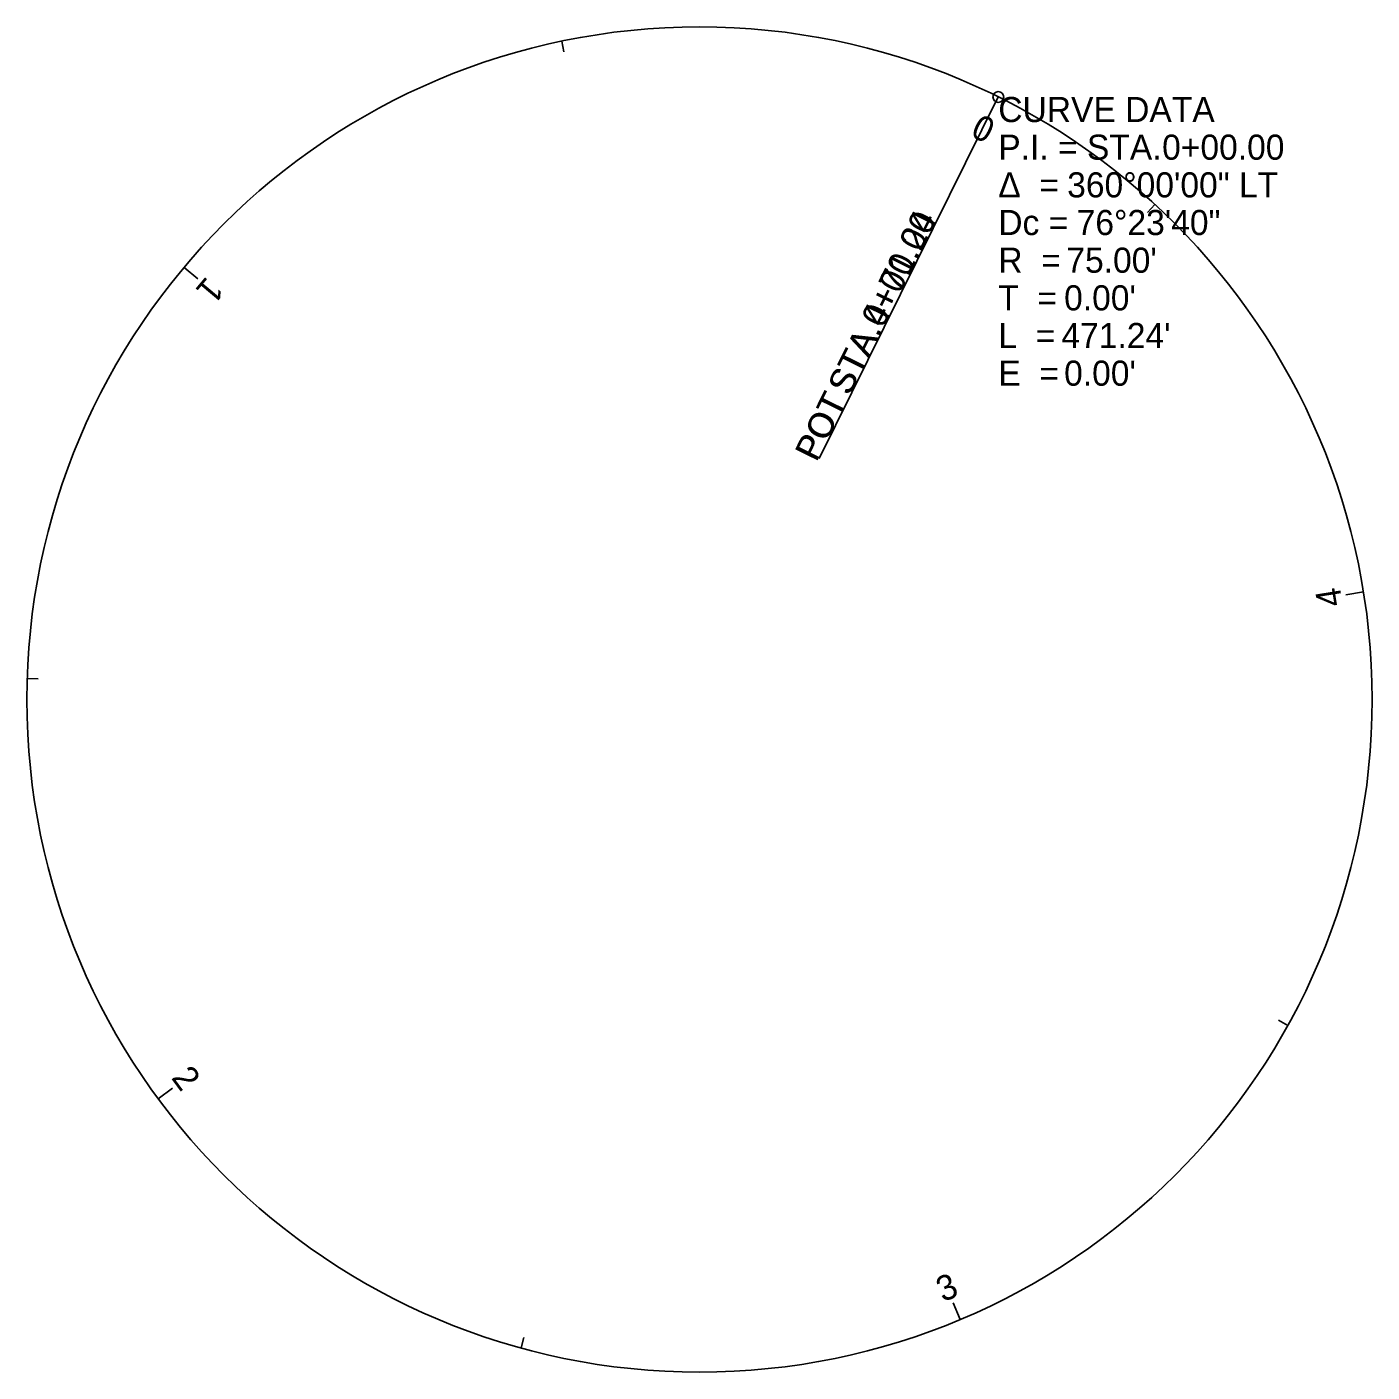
# Model space of a CAD drawing. Extents: x 152629 to 152779, y 329269 to 329419.
import ezdxf

# ---------------------------------------------------------------- set-up
doc = ezdxf.new("R2010")
doc.units = 0
for name, color, linetype in [('_CIVIL_CONSTRUCTION', 7, 'Continuous'), ('GE_P_Alignment', 7, 'Continuous'), ('GE_P_Alignment_100_Bearings', 7, 'Continuous'), ('SC_Scratch2', 7, 'Continuous')]:
    doc.layers.add(name, color=color, linetype=linetype)

msp = doc.modelspace()

# ---------------------------------------------------------------- linework, layer by layer
at = {"layer": '_CIVIL_CONSTRUCTION'}
msp.add_line((152737.66, 329411.36), (152717.67, 329371.05), dxfattribs=at)
msp.add_line((152737.66, 329411.36), (152717.67, 329371.05), dxfattribs=at)
msp.add_circle((152737.66, 329411.36), 0.6, dxfattribs=at)
msp.add_circle((152737.66, 329411.36), 0.6, dxfattribs=at)
at = {"layer": 'GE_P_Alignment_100_Bearings'}
for p, q in [((152688.98, 329417.58), (152689.23, 329416.41)), ((152737.66, 329411.36), (152736.77, 329409.57)), ((152755.11, 329399.38), (152754.3, 329398.49)), ((152646.87, 329392.36), (152648.41, 329391.08)), ((152778.38, 329356.16), (152776.4, 329355.84)), ((152629.38, 329346.51), (152630.58, 329346.47)), ((152769.94, 329307.81), (152768.89, 329308.4)), ((152643.98, 329299.65), (152645.59, 329300.84)), ((152733.41, 329275.03), (152732.64, 329276.88)), ((152684.44, 329271.86), (152684.75, 329273.02))]:
    msp.add_line(p, q, dxfattribs=at)
at = {"layer": 'SC_Scratch2'}
msp.add_circle((152704.34, 329344.17), 75, dxfattribs=at)

# ---------------------------------------------------------------- texts
at = {"layer": '_CIVIL_CONSTRUCTION'}
for s, p in [('0+00.00', (152724.78, 329385.48)), ('4+71.24', (152724.81, 329385.55)), (' STA. ', (152720.58, 329377.01)), (' STA. ', (152720.61, 329377.08)), ('POT', (152717.38, 329370.56)), ('POT', (152717.42, 329370.63))]:
    msp.add_text(s, height=2.8, rotation=63.6222, dxfattribs=at).set_placement(p)
at = {"layer": 'GE_P_Alignment'}
for s, p in [('CURVE DATA', (152737.66, 329408.56)), ('P.I. = STA. ', (152737.66, 329404.36)), ('0+00.00', (152755.93, 329404.36)), ('360°00\'00" LT', (152745.34, 329400.16)), ('Δ  = ', (152737.66, 329400.16)), ('Dc = ', (152737.66, 329395.96)), ('76°23\'40"', (152746.4, 329395.96)), ('R  = ', (152737.66, 329391.76)), ("75.00'", (152745.25, 329391.76)), ('T  = ', (152737.66, 329387.56)), ("0.00'", (152745, 329387.56)), ('L  = ', (152737.66, 329383.36)), ("471.24'", (152744.7, 329383.36)), ("0.00'", (152745, 329379.16)), ('E  = ', (152737.66, 329379.16))]:
    msp.add_text(s, height=2.8, dxfattribs=at).set_placement(p)
at = {"layer": 'GE_P_Alignment_100_Bearings'}
for s, rotation, p in [('0', 153.6222, (152737.55, 329408.63)), ('1', 230.0165, (152649.38, 329391.46)), ('4', 99.1997, (152776.07, 329354.74)), ('2', 306.4109, (152645.37, 329301.98)), ('3', 22.8053, (152731.49, 329276.94))]:
    msp.add_text(s, height=2.8, rotation=rotation, dxfattribs=at).set_placement(p)

doc.saveas('drawing.dxf')
